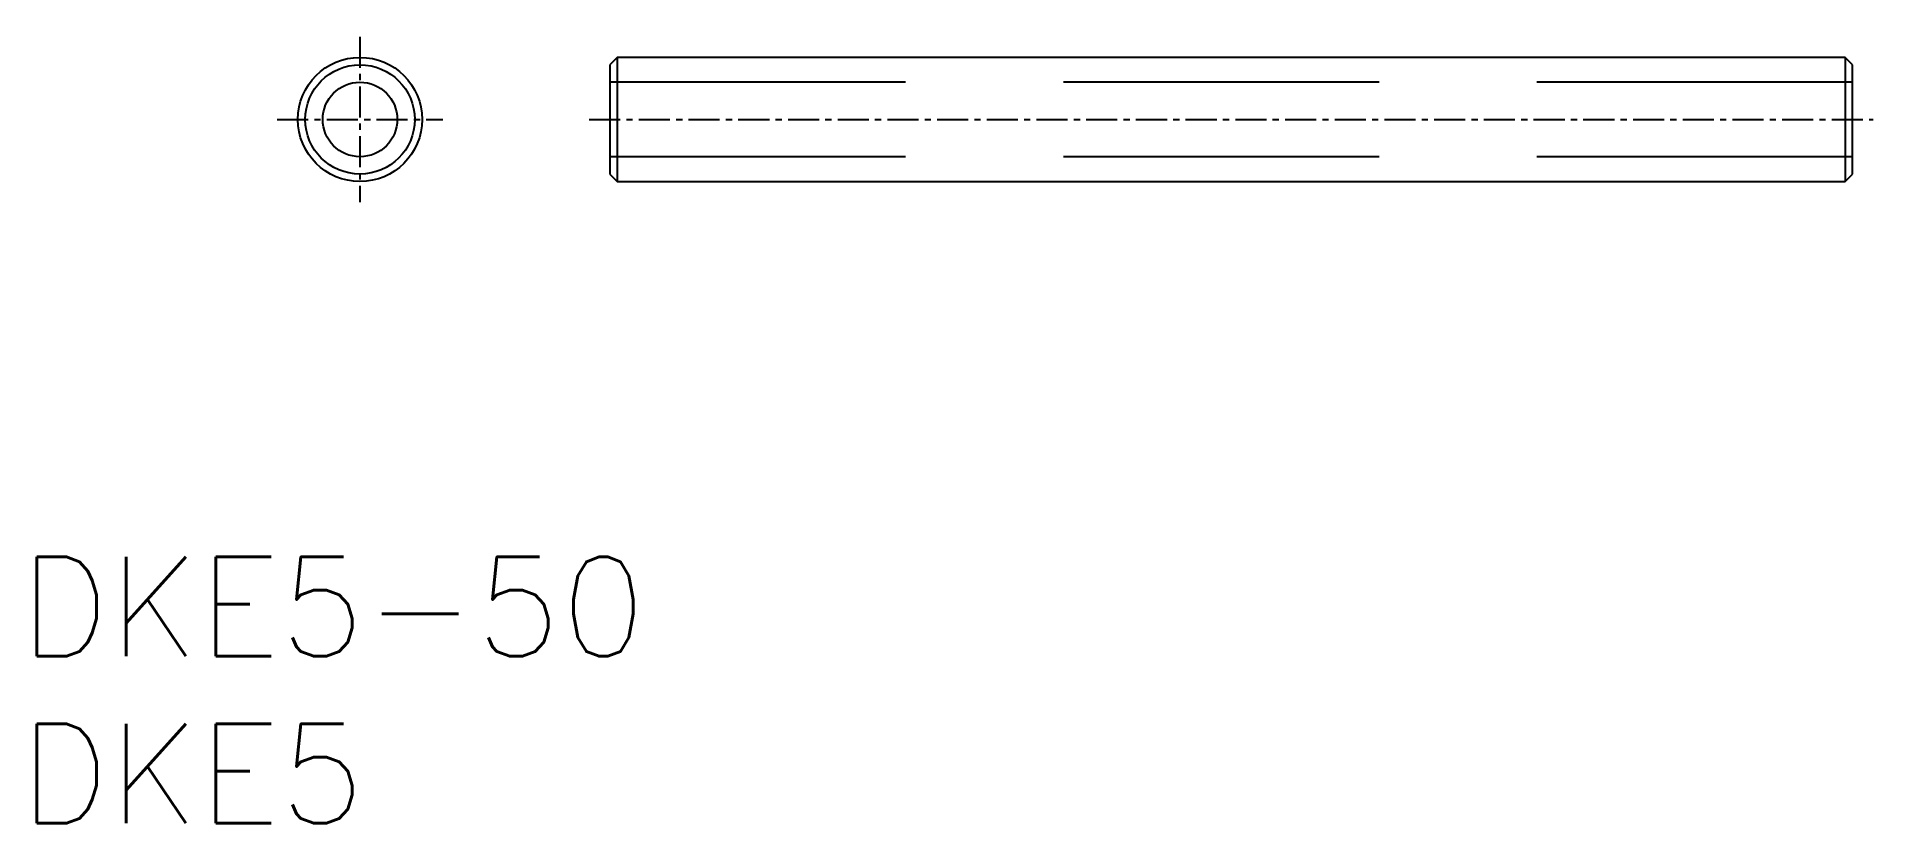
# Model space of a CAD drawing. Extents: x 942.8 to 1016.7, y 838.6 to 870.3.
import ezdxf

# ---------------------------------------------------------------- set-up
doc = ezdxf.new("R2010")
doc.units = 0
doc.linetypes.add('CENTER', pattern=[2, 1.25, -0.25, 0.25, -0.25])
doc.linetypes.add('DASHED', pattern=[19.05, 12.7, -6.35])
doc.layers.get('0').update_dxf_attribs({"linetype": 'CONTINUOUS'})
doc.layers.add('CENTER', color=1, linetype='CENTER')
doc.styles.get("Standard").update_dxf_attribs({"font": 'txt.shx'})

msp = doc.modelspace()

# ---------------------------------------------------------------- linework, layer by layer
for p, q in [((966.175, 869.473), (965.875, 869.173)), ((965.875, 869.173), (965.875, 864.773)), ((1015.575, 869.473), (966.175, 869.473)), ((966.175, 869.473), (966.175, 864.473)), ((1015.875, 869.173), (1015.575, 869.473)), ((1015.575, 869.473), (1015.575, 864.473)), ((1015.875, 864.773), (1015.875, 869.173)), ((965.875, 864.773), (966.175, 864.473)), ((1015.575, 864.473), (1015.875, 864.773)), ((966.175, 864.473), (1015.575, 864.473))]:
    msp.add_line(p, q)
at = {"color": 3, "linetype": 'DASHED'}
for p, q in [((1015.875, 868.473), (965.875, 868.473)), ((1015.875, 865.473), (965.875, 865.473))]:
    msp.add_line(p, q, dxfattribs=at)
for radius in [2.5, 2.2, 1.5]:
    msp.add_circle((955.821, 866.973), radius)
at = {"layer": 'CENTER'}
for p, q in [((955.821, 870.306), (955.821, 863.64)), ((952.488, 866.973), (959.154, 866.973)), ((965.042, 866.973), (1016.708, 866.973))]:
    msp.add_line(p, q, dxfattribs=at)

# ---------------------------------------------------------------- texts
for s, p in [('DKE5-50', (942.129, 845.355)), ('DKE5', (942.129, 838.632))]:
    msp.add_text(s, height=4).set_placement(p)

doc.saveas('drawing.dxf')
